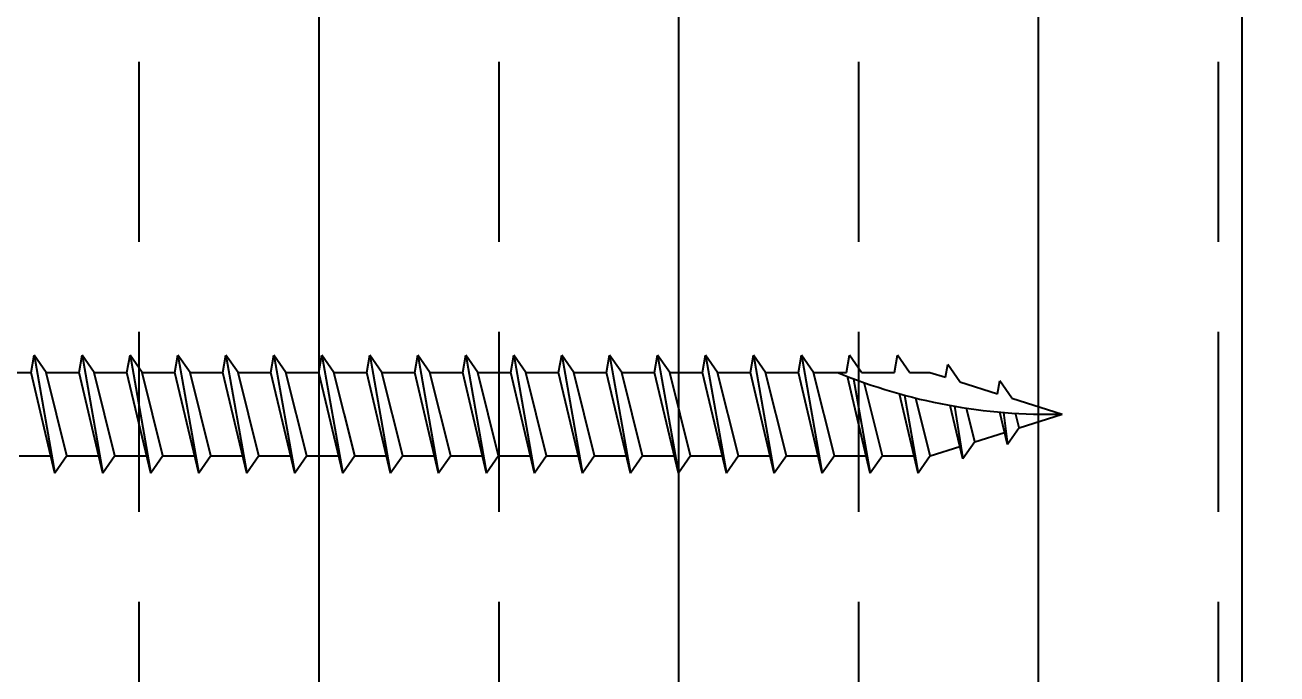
# Model space of a CAD drawing. Header units: inches. Extents: x -16404 to 14624, y -1591 to 16152.
# Drawn here: x -8968.619 to -8966.009, y 7893.271 to 7894.623 of the extents above; entities that cross this region are included whole.
import ezdxf
from ezdxf import colors
from ezdxf.entities.mleader import LeaderData, LeaderLine
from ezdxf.math import Vec2, Vec3

# ---------------------------------------------------------------- set-up
doc = ezdxf.new("R2010")
doc.units = ezdxf.units.IN
doc.header["$LTSCALE"] = 24
doc.header["$MEASUREMENT"] = 0
for name, color, linetype in [('S-ANNO-NOTE', 4, 'CONTINUOUS'), ('S-SIMPSON', 2, 'CONTINUOUS'), ('S-WOOD', 3, 'CONTINUOUS')]:
    doc.layers.add(name, color=color, linetype=linetype)
doc.layers.add('S-HATCH1', color=1, linetype='CONTINUOUS', transparency=0.5)
doc.styles.add('Arial', font='arial.ttf', dxfattribs={"width": 0.85})

msp = doc.modelspace()

# ---------------------------------------------------------------- hatches: boundary and pattern name
at = {"layer": 'S-HATCH1'}
h = msp.add_hatch(dxfattribs=at)
h.set_pattern_fill('ANSI33', color=256, scale=3, angle=45, style=0)
h.set_pattern_definition([(90, (-12591.2565, 1851.42094), (-0.75, 1e-16), []), (90, (-12590.8815, 1851.79594), (-0.75, 1e-16), [0.375, -0.1875])])
h.paths.add_polyline_path([(-8969.58178, 7890.75), (-8966.08178, 7890.75), (-8966.08178, 7902.625), (-8969.58178, 7902.625)])

# ---------------------------------------------------------------- linework, layer by layer
at = {"layer": 'S-SIMPSON', "color": 1}
for p, q in [((-8968.60678, 7893.8995), (-8968.60043, 7893.9355)), ((-8968.60678, 7893.8995), (-8968.60043, 7893.9355)), ((-8968.60678, 7893.8995), (-8968.60043, 7893.9355)), ((-8968.57522, 7893.8995), (-8968.60043, 7893.9355)), ((-8968.57522, 7893.8995), (-8968.60043, 7893.9355)), ((-8968.57522, 7893.8995), (-8968.60043, 7893.9355)), ((-8968.60043, 7893.9355), (-8968.55706, 7893.6895)), ((-8968.60043, 7893.9355), (-8968.55706, 7893.6895)), ((-8968.60043, 7893.9355), (-8968.55706, 7893.6895)), ((-8968.50678, 7893.8995), (-8968.50043, 7893.9355)), ((-8968.50678, 7893.8995), (-8968.50043, 7893.9355)), ((-8968.50678, 7893.8995), (-8968.50043, 7893.9355)), ((-8968.50678, 7893.8995), (-8968.50043, 7893.9355)), ((-8968.50043, 7893.9355), (-8968.45706, 7893.6895)), ((-8968.50043, 7893.9355), (-8968.45706, 7893.6895)), ((-8968.50043, 7893.9355), (-8968.45706, 7893.6895)), ((-8968.50043, 7893.9355), (-8968.45706, 7893.6895)), ((-8968.47522, 7893.8995), (-8968.50043, 7893.9355)), ((-8968.47522, 7893.8995), (-8968.50043, 7893.9355)), ((-8968.47522, 7893.8995), (-8968.50043, 7893.9355)), ((-8968.47522, 7893.8995), (-8968.50043, 7893.9355)), ((-8968.40678, 7893.8995), (-8968.40043, 7893.9355)), ((-8968.40678, 7893.8995), (-8968.40043, 7893.9355)), ((-8968.40678, 7893.8995), (-8968.40043, 7893.9355)), ((-8968.40678, 7893.8995), (-8968.40043, 7893.9355)), ((-8968.40678, 7893.8995), (-8968.40043, 7893.9355)), ((-8968.40678, 7893.8995), (-8968.40043, 7893.9355)), ((-8968.37522, 7893.8995), (-8968.40043, 7893.9355)), ((-8968.37522, 7893.8995), (-8968.40043, 7893.9355)), ((-8968.37522, 7893.8995), (-8968.40043, 7893.9355)), ((-8968.37522, 7893.8995), (-8968.40043, 7893.9355)), ((-8968.40043, 7893.9355), (-8968.35706, 7893.6895)), ((-8968.40043, 7893.9355), (-8968.35706, 7893.6895)), ((-8968.40043, 7893.9355), (-8968.35706, 7893.6895)), ((-8968.40043, 7893.9355), (-8968.35706, 7893.6895)), ((-8968.37522, 7893.8995), (-8968.40043, 7893.9355)), ((-8968.37522, 7893.8995), (-8968.40043, 7893.9355)), ((-8968.40043, 7893.9355), (-8968.35706, 7893.6895)), ((-8968.40043, 7893.9355), (-8968.35706, 7893.6895)), ((-8968.30678, 7893.8995), (-8968.30043, 7893.9355)), ((-8968.30678, 7893.8995), (-8968.30043, 7893.9355)), ((-8968.30678, 7893.8995), (-8968.30043, 7893.9355)), ((-8968.30043, 7893.9355), (-8968.25706, 7893.6895)), ((-8968.30043, 7893.9355), (-8968.25706, 7893.6895)), ((-8968.30043, 7893.9355), (-8968.25706, 7893.6895)), ((-8968.27522, 7893.8995), (-8968.30043, 7893.9355)), ((-8968.27522, 7893.8995), (-8968.30043, 7893.9355)), ((-8968.27522, 7893.8995), (-8968.30043, 7893.9355)), ((-8968.20678, 7893.8995), (-8968.20043, 7893.9355)), ((-8968.20678, 7893.8995), (-8968.20043, 7893.9355)), ((-8968.20678, 7893.8995), (-8968.20043, 7893.9355)), ((-8968.17522, 7893.8995), (-8968.20043, 7893.9355)), ((-8968.17522, 7893.8995), (-8968.20043, 7893.9355)), ((-8968.17522, 7893.8995), (-8968.20043, 7893.9355)), ((-8968.20043, 7893.9355), (-8968.15706, 7893.6895)), ((-8968.20043, 7893.9355), (-8968.15706, 7893.6895)), ((-8968.20043, 7893.9355), (-8968.15706, 7893.6895)), ((-8968.10678, 7893.8995), (-8968.10043, 7893.9355)), ((-8968.10678, 7893.8995), (-8968.10043, 7893.9355)), ((-8968.10678, 7893.8995), (-8968.10043, 7893.9355)), ((-8968.10678, 7893.8995), (-8968.10043, 7893.9355)), ((-8968.10043, 7893.9355), (-8968.05706, 7893.6895)), ((-8968.10043, 7893.9355), (-8968.05706, 7893.6895)), ((-8968.10043, 7893.9355), (-8968.05706, 7893.6895)), ((-8968.10043, 7893.9355), (-8968.05706, 7893.6895)), ((-8968.07522, 7893.8995), (-8968.10043, 7893.9355)), ((-8968.07522, 7893.8995), (-8968.10043, 7893.9355)), ((-8968.07522, 7893.8995), (-8968.10043, 7893.9355)), ((-8968.07522, 7893.8995), (-8968.10043, 7893.9355)), ((-8968.00678, 7893.8995), (-8968.00043, 7893.9355)), ((-8968.00678, 7893.8995), (-8968.00043, 7893.9355)), ((-8968.00678, 7893.8995), (-8968.00043, 7893.9355)), ((-8968.00678, 7893.8995), (-8968.00043, 7893.9355)), ((-8967.97522, 7893.8995), (-8968.00043, 7893.9355)), ((-8967.97522, 7893.8995), (-8968.00043, 7893.9355)), ((-8967.97522, 7893.8995), (-8968.00043, 7893.9355)), ((-8967.97522, 7893.8995), (-8968.00043, 7893.9355)), ((-8968.00043, 7893.9355), (-8967.95706, 7893.6895)), ((-8968.00043, 7893.9355), (-8967.95706, 7893.6895)), ((-8968.00043, 7893.9355), (-8967.95706, 7893.6895)), ((-8968.00043, 7893.9355), (-8967.95706, 7893.6895)), ((-8967.90678, 7893.8995), (-8967.90043, 7893.9355)), ((-8967.90678, 7893.8995), (-8967.90043, 7893.9355)), ((-8967.90678, 7893.8995), (-8967.90043, 7893.9355)), ((-8967.90678, 7893.8995), (-8967.90043, 7893.9355)), ((-8967.90043, 7893.9355), (-8967.85706, 7893.6895)), ((-8967.90043, 7893.9355), (-8967.85706, 7893.6895)), ((-8967.90043, 7893.9355), (-8967.85706, 7893.6895)), ((-8967.90043, 7893.9355), (-8967.85706, 7893.6895)), ((-8967.87522, 7893.8995), (-8967.90043, 7893.9355)), ((-8967.87522, 7893.8995), (-8967.90043, 7893.9355)), ((-8967.87522, 7893.8995), (-8967.90043, 7893.9355)), ((-8967.87522, 7893.8995), (-8967.90043, 7893.9355)), ((-8967.80678, 7893.8995), (-8967.80043, 7893.9355)), ((-8967.80678, 7893.8995), (-8967.80043, 7893.9355)), ((-8967.80678, 7893.8995), (-8967.80043, 7893.9355)), ((-8967.80678, 7893.8995), (-8967.80043, 7893.9355)), ((-8967.80678, 7893.8995), (-8967.80043, 7893.9355)), ((-8967.80043, 7893.9355), (-8967.75706, 7893.6895)), ((-8967.80043, 7893.9355), (-8967.75706, 7893.6895)), ((-8967.80043, 7893.9355), (-8967.75706, 7893.6895)), ((-8967.80043, 7893.9355), (-8967.75706, 7893.6895)), ((-8967.80043, 7893.9355), (-8967.75706, 7893.6895)), ((-8967.77522, 7893.8995), (-8967.80043, 7893.9355)), ((-8967.77522, 7893.8995), (-8967.80043, 7893.9355)), ((-8967.77522, 7893.8995), (-8967.80043, 7893.9355)), ((-8967.77522, 7893.8995), (-8967.80043, 7893.9355)), ((-8967.77522, 7893.8995), (-8967.80043, 7893.9355)), ((-8967.70678, 7893.8995), (-8967.70043, 7893.9355)), ((-8967.70678, 7893.8995), (-8967.70043, 7893.9355)), ((-8967.70678, 7893.8995), (-8967.70043, 7893.9355)), ((-8967.70678, 7893.8995), (-8967.70043, 7893.9355)), ((-8967.70043, 7893.9355), (-8967.65706, 7893.6895)), ((-8967.70043, 7893.9355), (-8967.65706, 7893.6895)), ((-8967.70043, 7893.9355), (-8967.65706, 7893.6895)), ((-8967.70043, 7893.9355), (-8967.65706, 7893.6895)), ((-8967.67522, 7893.8995), (-8967.70043, 7893.9355)), ((-8967.67522, 7893.8995), (-8967.70043, 7893.9355)), ((-8967.67522, 7893.8995), (-8967.70043, 7893.9355)), ((-8967.67522, 7893.8995), (-8967.70043, 7893.9355)), ((-8967.60678, 7893.8995), (-8967.60043, 7893.9355)), ((-8967.60678, 7893.8995), (-8967.60043, 7893.9355)), ((-8967.60678, 7893.8995), (-8967.60043, 7893.9355)), ((-8967.60678, 7893.8995), (-8967.60043, 7893.9355)), ((-8967.60043, 7893.9355), (-8967.55706, 7893.6895)), ((-8967.60043, 7893.9355), (-8967.55706, 7893.6895)), ((-8967.60043, 7893.9355), (-8967.55706, 7893.6895)), ((-8967.60043, 7893.9355), (-8967.55706, 7893.6895)), ((-8967.57522, 7893.8995), (-8967.60043, 7893.9355)), ((-8967.57522, 7893.8995), (-8967.60043, 7893.9355)), ((-8967.57522, 7893.8995), (-8967.60043, 7893.9355)), ((-8967.57522, 7893.8995), (-8967.60043, 7893.9355)), ((-8967.50678, 7893.8995), (-8967.50043, 7893.9355)), ((-8967.50678, 7893.8995), (-8967.50043, 7893.9355)), ((-8967.50678, 7893.8995), (-8967.50043, 7893.9355)), ((-8967.50678, 7893.8995), (-8967.50043, 7893.9355)), ((-8967.50043, 7893.9355), (-8967.45706, 7893.6895)), ((-8967.50043, 7893.9355), (-8967.45706, 7893.6895)), ((-8967.50043, 7893.9355), (-8967.45706, 7893.6895)), ((-8967.50043, 7893.9355), (-8967.45706, 7893.6895)), ((-8967.47522, 7893.8995), (-8967.50043, 7893.9355)), ((-8967.47522, 7893.8995), (-8967.50043, 7893.9355)), ((-8967.47522, 7893.8995), (-8967.50043, 7893.9355)), ((-8967.47522, 7893.8995), (-8967.50043, 7893.9355)), ((-8967.40678, 7893.8995), (-8967.40043, 7893.9355)), ((-8967.40678, 7893.8995), (-8967.40043, 7893.9355)), ((-8967.40043, 7893.9355), (-8967.35706, 7893.6895)), ((-8967.40043, 7893.9355), (-8967.35706, 7893.6895)), ((-8967.37522, 7893.8995), (-8967.40043, 7893.9355)), ((-8967.37522, 7893.8995), (-8967.40043, 7893.9355)), ((-8967.30678, 7893.8995), (-8967.30043, 7893.9355)), ((-8967.30678, 7893.8995), (-8967.30043, 7893.9355)), ((-8967.30043, 7893.9355), (-8967.25706, 7893.6895)), ((-8967.30043, 7893.9355), (-8967.25706, 7893.6895)), ((-8967.27522, 7893.8995), (-8967.30043, 7893.9355)), ((-8967.27522, 7893.8995), (-8967.30043, 7893.9355)), ((-8967.20678, 7893.8995), (-8967.20043, 7893.9355)), ((-8967.20043, 7893.9355), (-8967.15706, 7893.6895)), ((-8967.17522, 7893.8995), (-8967.20043, 7893.9355)), ((-8967.10678, 7893.8995), (-8967.10043, 7893.9355)), ((-8967.10043, 7893.9355), (-8967.05706, 7893.6895)), ((-8967.07522, 7893.8995), (-8967.10043, 7893.9355)), ((-8967.00678, 7893.8995), (-8967.00043, 7893.9355)), ((-8967.00043, 7893.9355), (-8966.95706, 7893.6895)), ((-8966.97522, 7893.8995), (-8967.00043, 7893.9355)), ((-8966.90678, 7893.8995), (-8966.90043, 7893.9355)), ((-8966.87522, 7893.8995), (-8966.90043, 7893.9355)), ((-8966.80678, 7893.8995), (-8966.80043, 7893.9355)), ((-8966.77522, 7893.8995), (-8966.80043, 7893.9355)), ((-8966.70021, 7893.88925), (-8966.69553, 7893.91583)), ((-8966.67032, 7893.87983), (-8966.69553, 7893.91583)), ((-8968.67522, 7893.8995), (-8968.60678, 7893.8995)), ((-8968.67522, 7893.8995), (-8968.60678, 7893.8995)), ((-8968.55706, 7893.6895), (-8968.60678, 7893.8995)), ((-8968.55706, 7893.6895), (-8968.60678, 7893.8995)), ((-8968.55706, 7893.6895), (-8968.60678, 7893.8995)), ((-8968.53185, 7893.7255), (-8968.57522, 7893.8995)), ((-8968.53185, 7893.7255), (-8968.57522, 7893.8995)), ((-8968.53185, 7893.7255), (-8968.57522, 7893.8995)), ((-8968.57522, 7893.8995), (-8968.50678, 7893.8995)), ((-8968.57522, 7893.8995), (-8968.50678, 7893.8995)), ((-8968.45706, 7893.6895), (-8968.50678, 7893.8995)), ((-8968.45706, 7893.6895), (-8968.50678, 7893.8995)), ((-8968.45706, 7893.6895), (-8968.50678, 7893.8995)), ((-8968.45706, 7893.6895), (-8968.50678, 7893.8995)), ((-8968.43185, 7893.7255), (-8968.47522, 7893.8995)), ((-8968.43185, 7893.7255), (-8968.47522, 7893.8995)), ((-8968.43185, 7893.7255), (-8968.47522, 7893.8995)), ((-8968.43185, 7893.7255), (-8968.47522, 7893.8995)), ((-8968.47522, 7893.8995), (-8968.40678, 7893.8995)), ((-8968.47522, 7893.8995), (-8968.40678, 7893.8995)), ((-8968.47522, 7893.8995), (-8968.40678, 7893.8995)), ((-8968.47522, 7893.8995), (-8968.40678, 7893.8995)), ((-8968.47522, 7893.8995), (-8968.40678, 7893.8995)), ((-8968.47522, 7893.8995), (-8968.40678, 7893.8995)), ((-8968.35706, 7893.6895), (-8968.40678, 7893.8995)), ((-8968.35706, 7893.6895), (-8968.40678, 7893.8995)), ((-8968.35706, 7893.6895), (-8968.40678, 7893.8995)), ((-8968.35706, 7893.6895), (-8968.40678, 7893.8995)), ((-8968.35706, 7893.6895), (-8968.40678, 7893.8995)), ((-8968.35706, 7893.6895), (-8968.40678, 7893.8995)), ((-8968.33185, 7893.7255), (-8968.37522, 7893.8995)), ((-8968.33185, 7893.7255), (-8968.37522, 7893.8995)), ((-8968.33185, 7893.7255), (-8968.37522, 7893.8995)), ((-8968.33185, 7893.7255), (-8968.37522, 7893.8995)), ((-8968.33185, 7893.7255), (-8968.37522, 7893.8995)), ((-8968.33185, 7893.7255), (-8968.37522, 7893.8995)), ((-8968.37522, 7893.8995), (-8968.30678, 7893.8995)), ((-8968.37522, 7893.8995), (-8968.30678, 7893.8995)), ((-8968.37522, 7893.8995), (-8968.30678, 7893.8995)), ((-8968.37522, 7893.8995), (-8968.30678, 7893.8995)), ((-8968.37522, 7893.8995), (-8968.30678, 7893.8995)), ((-8968.37522, 7893.8995), (-8968.30678, 7893.8995)), ((-8968.37522, 7893.8995), (-8968.30678, 7893.8995)), ((-8968.25706, 7893.6895), (-8968.30678, 7893.8995)), ((-8968.25706, 7893.6895), (-8968.30678, 7893.8995)), ((-8968.25706, 7893.6895), (-8968.30678, 7893.8995)), ((-8968.23185, 7893.7255), (-8968.27522, 7893.8995)), ((-8968.23185, 7893.7255), (-8968.27522, 7893.8995)), ((-8968.23185, 7893.7255), (-8968.27522, 7893.8995)), ((-8968.27522, 7893.8995), (-8968.20678, 7893.8995)), ((-8968.27522, 7893.8995), (-8968.20678, 7893.8995)), ((-8968.27522, 7893.8995), (-8968.20678, 7893.8995)), ((-8968.27522, 7893.8995), (-8968.20678, 7893.8995)), ((-8968.27522, 7893.8995), (-8968.20678, 7893.8995)), ((-8968.15706, 7893.6895), (-8968.20678, 7893.8995)), ((-8968.15706, 7893.6895), (-8968.20678, 7893.8995)), ((-8968.15706, 7893.6895), (-8968.20678, 7893.8995)), ((-8968.13185, 7893.7255), (-8968.17522, 7893.8995)), ((-8968.13185, 7893.7255), (-8968.17522, 7893.8995)), ((-8968.13185, 7893.7255), (-8968.17522, 7893.8995)), ((-8968.17522, 7893.8995), (-8968.10678, 7893.8995)), ((-8968.17522, 7893.8995), (-8968.10678, 7893.8995)), ((-8968.17522, 7893.8995), (-8968.10678, 7893.8995)), ((-8968.17522, 7893.8995), (-8968.10678, 7893.8995)), ((-8968.17522, 7893.8995), (-8968.10678, 7893.8995)), ((-8968.17522, 7893.8995), (-8968.10678, 7893.8995)), ((-8968.17522, 7893.8995), (-8968.10678, 7893.8995)), ((-8968.17522, 7893.8995), (-8968.10678, 7893.8995)), ((-8968.05706, 7893.6895), (-8968.10678, 7893.8995)), ((-8968.05706, 7893.6895), (-8968.10678, 7893.8995)), ((-8968.05706, 7893.6895), (-8968.10678, 7893.8995)), ((-8968.05706, 7893.6895), (-8968.10678, 7893.8995)), ((-8968.03185, 7893.7255), (-8968.07522, 7893.8995)), ((-8968.03185, 7893.7255), (-8968.07522, 7893.8995)), ((-8968.03185, 7893.7255), (-8968.07522, 7893.8995)), ((-8968.03185, 7893.7255), (-8968.07522, 7893.8995)), ((-8968.07522, 7893.8995), (-8968.00678, 7893.8995)), ((-8968.07522, 7893.8995), (-8968.00678, 7893.8995)), ((-8968.07522, 7893.8995), (-8968.00678, 7893.8995)), ((-8968.07522, 7893.8995), (-8968.00678, 7893.8995)), ((-8968.07522, 7893.8995), (-8968.00678, 7893.8995)), ((-8968.07522, 7893.8995), (-8968.00678, 7893.8995)), ((-8967.95706, 7893.6895), (-8968.00678, 7893.8995)), ((-8967.95706, 7893.6895), (-8968.00678, 7893.8995)), ((-8967.95706, 7893.6895), (-8968.00678, 7893.8995)), ((-8967.95706, 7893.6895), (-8968.00678, 7893.8995)), ((-8967.93185, 7893.7255), (-8967.97522, 7893.8995)), ((-8967.93185, 7893.7255), (-8967.97522, 7893.8995)), ((-8967.93185, 7893.7255), (-8967.97522, 7893.8995)), ((-8967.93185, 7893.7255), (-8967.97522, 7893.8995)), ((-8967.97522, 7893.8995), (-8967.90678, 7893.8995)), ((-8967.97522, 7893.8995), (-8967.90678, 7893.8995)), ((-8967.97522, 7893.8995), (-8967.90678, 7893.8995)), ((-8967.97522, 7893.8995), (-8967.90678, 7893.8995)), ((-8967.97522, 7893.8995), (-8967.90678, 7893.8995)), ((-8967.97522, 7893.8995), (-8967.90678, 7893.8995)), ((-8967.97522, 7893.8995), (-8967.90678, 7893.8995)), ((-8967.85706, 7893.6895), (-8967.90678, 7893.8995)), ((-8967.85706, 7893.6895), (-8967.90678, 7893.8995)), ((-8967.85706, 7893.6895), (-8967.90678, 7893.8995)), ((-8967.85706, 7893.6895), (-8967.90678, 7893.8995)), ((-8967.83185, 7893.7255), (-8967.87522, 7893.8995)), ((-8967.83185, 7893.7255), (-8967.87522, 7893.8995)), ((-8967.83185, 7893.7255), (-8967.87522, 7893.8995)), ((-8967.83185, 7893.7255), (-8967.87522, 7893.8995)), ((-8967.87522, 7893.8995), (-8967.80678, 7893.8995)), ((-8967.87522, 7893.8995), (-8967.80678, 7893.8995)), ((-8967.87522, 7893.8995), (-8967.80678, 7893.8995)), ((-8967.87522, 7893.8995), (-8967.80678, 7893.8995)), ((-8967.87522, 7893.8995), (-8967.80678, 7893.8995)), ((-8967.87522, 7893.8995), (-8967.80678, 7893.8995)), ((-8967.87522, 7893.8995), (-8967.80678, 7893.8995)), ((-8967.75706, 7893.6895), (-8967.80678, 7893.8995)), ((-8967.75706, 7893.6895), (-8967.80678, 7893.8995)), ((-8967.75706, 7893.6895), (-8967.80678, 7893.8995)), ((-8967.75706, 7893.6895), (-8967.80678, 7893.8995)), ((-8967.75706, 7893.6895), (-8967.80678, 7893.8995)), ((-8967.77522, 7893.8995), (-8967.70678, 7893.8995)), ((-8967.77522, 7893.8995), (-8967.70678, 7893.8995)), ((-8967.77522, 7893.8995), (-8967.70678, 7893.8995)), ((-8967.77522, 7893.8995), (-8967.70678, 7893.8995)), ((-8967.73185, 7893.7255), (-8967.77522, 7893.8995)), ((-8967.73185, 7893.7255), (-8967.77522, 7893.8995)), ((-8967.73185, 7893.7255), (-8967.77522, 7893.8995)), ((-8967.73185, 7893.7255), (-8967.77522, 7893.8995)), ((-8967.73185, 7893.7255), (-8967.77522, 7893.8995)), ((-8967.65706, 7893.6895), (-8967.70678, 7893.8995)), ((-8967.65706, 7893.6895), (-8967.70678, 7893.8995)), ((-8967.65706, 7893.6895), (-8967.70678, 7893.8995)), ((-8967.65706, 7893.6895), (-8967.70678, 7893.8995)), ((-8967.63185, 7893.7255), (-8967.67522, 7893.8995)), ((-8967.63185, 7893.7255), (-8967.67522, 7893.8995)), ((-8967.63185, 7893.7255), (-8967.67522, 7893.8995)), ((-8967.63185, 7893.7255), (-8967.67522, 7893.8995)), ((-8967.67522, 7893.8995), (-8967.60678, 7893.8995)), ((-8967.67522, 7893.8995), (-8967.60678, 7893.8995)), ((-8967.67522, 7893.8995), (-8967.60678, 7893.8995)), ((-8967.67522, 7893.8995), (-8967.60678, 7893.8995)), ((-8967.67522, 7893.8995), (-8967.60678, 7893.8995)), ((-8967.67522, 7893.8995), (-8967.60678, 7893.8995)), ((-8967.55706, 7893.6895), (-8967.60678, 7893.8995)), ((-8967.55706, 7893.6895), (-8967.60678, 7893.8995)), ((-8967.55706, 7893.6895), (-8967.60678, 7893.8995)), ((-8967.55706, 7893.6895), (-8967.60678, 7893.8995)), ((-8967.57522, 7893.8995), (-8967.50678, 7893.8995)), ((-8967.57522, 7893.8995), (-8967.50678, 7893.8995)), ((-8967.57522, 7893.8995), (-8967.50678, 7893.8995)), ((-8967.57522, 7893.8995), (-8967.50678, 7893.8995)), ((-8967.53185, 7893.7255), (-8967.57522, 7893.8995)), ((-8967.53185, 7893.7255), (-8967.57522, 7893.8995)), ((-8967.53185, 7893.7255), (-8967.57522, 7893.8995)), ((-8967.53185, 7893.7255), (-8967.57522, 7893.8995)), ((-8967.45706, 7893.6895), (-8967.50678, 7893.8995)), ((-8967.45706, 7893.6895), (-8967.50678, 7893.8995)), ((-8967.45706, 7893.6895), (-8967.50678, 7893.8995)), ((-8967.45706, 7893.6895), (-8967.50678, 7893.8995)), ((-8967.43185, 7893.7255), (-8967.47522, 7893.8995)), ((-8967.43185, 7893.7255), (-8967.47522, 7893.8995)), ((-8967.43185, 7893.7255), (-8967.47522, 7893.8995)), ((-8967.43185, 7893.7255), (-8967.47522, 7893.8995)), ((-8967.47522, 7893.8995), (-8967.40678, 7893.8995)), ((-8967.35706, 7893.6895), (-8967.40678, 7893.8995)), ((-8967.35706, 7893.6895), (-8967.40678, 7893.8995)), ((-8967.37522, 7893.8995), (-8967.30678, 7893.8995)), ((-8967.37522, 7893.8995), (-8967.30678, 7893.8995)), ((-8967.33185, 7893.7255), (-8967.37522, 7893.8995)), ((-8967.33185, 7893.7255), (-8967.37522, 7893.8995)), ((-8967.25706, 7893.6895), (-8967.30678, 7893.8995)), ((-8967.25706, 7893.6895), (-8967.30678, 7893.8995)), ((-8967.23185, 7893.7255), (-8967.27522, 7893.8995)), ((-8967.23185, 7893.7255), (-8967.27522, 7893.8995)), ((-8967.27522, 7893.8995), (-8967.20678, 7893.8995)), ((-8967.15706, 7893.6895), (-8967.20678, 7893.8995)), ((-8967.17522, 7893.8995), (-8967.10678, 7893.8995)), ((-8967.13185, 7893.7255), (-8967.17522, 7893.8995)), ((-8967.05706, 7893.6895), (-8967.10678, 7893.8995)), ((-8967.03185, 7893.7255), (-8967.07522, 7893.8995)), ((-8967.07522, 7893.8995), (-8967.00678, 7893.8995)), ((-8966.95706, 7893.6895), (-8967.00678, 7893.8995)), ((-8966.97522, 7893.8995), (-8966.90678, 7893.8995)), ((-8966.93185, 7893.7255), (-8966.97522, 7893.8995)), ((-8966.85706, 7893.6895), (-8966.90482, 7893.8912)), ((-8966.89174, 7893.8862), (-8966.85706, 7893.6895)), ((-8966.87522, 7893.8995), (-8966.80678, 7893.8995)), ((-8966.77522, 7893.8995), (-8966.73271, 7893.8995)), ((-8966.73271, 7893.8995), (-8966.70021, 7893.88925)), ((-8966.67032, 7893.87983), (-8966.59168, 7893.85503)), ((-8966.59168, 7893.85503), (-8966.587, 7893.88161)), ((-8966.56179, 7893.84561), (-8966.587, 7893.88161)), ((-8966.83185, 7893.7255), (-8966.86993, 7893.87825)), ((-8966.75712, 7893.68975), (-8966.79624, 7893.85497)), ((-8966.78572, 7893.85209), (-8966.75712, 7893.68975)), ((-8966.73191, 7893.72575), (-8966.76187, 7893.84593)), ((-8966.66413, 7893.71938), (-8966.69049, 7893.83068)), ((-8966.68168, 7893.82912), (-8966.66413, 7893.71938)), ((-8966.56179, 7893.84561), (-8966.45678, 7893.8125)), ((-8968.43185, 7893.7255), (-8968.45354, 7893.8125)), ((-8968.33185, 7893.7255), (-8968.35354, 7893.8125)), ((-8967.93185, 7893.7255), (-8967.95354, 7893.8125)), ((-8966.6392, 7893.75498), (-8966.65667, 7893.82508)), ((-8966.57114, 7893.749), (-8966.58719, 7893.81676)), ((-8966.57938, 7893.81609), (-8966.57114, 7893.749)), ((-8966.54649, 7893.78422), (-8966.55398, 7893.81428)), ((-8966.54649, 7893.78422), (-8966.45678, 7893.8125)), ((-8966.54649, 7893.78422), (-8966.57114, 7893.749)), ((-8966.6392, 7893.75498), (-8966.66413, 7893.71938)), ((-8966.6392, 7893.75498), (-8966.57719, 7893.77453)), ((-8968.63185, 7893.7255), (-8968.56558, 7893.7255)), ((-8968.53185, 7893.7255), (-8968.55706, 7893.6895)), ((-8968.53185, 7893.7255), (-8968.55706, 7893.6895)), ((-8968.53185, 7893.7255), (-8968.55706, 7893.6895)), ((-8968.53185, 7893.7255), (-8968.46558, 7893.7255)), ((-8968.53185, 7893.7255), (-8968.46558, 7893.7255)), ((-8968.43185, 7893.7255), (-8968.45706, 7893.6895)), ((-8968.43185, 7893.7255), (-8968.45706, 7893.6895)), ((-8968.43185, 7893.7255), (-8968.45706, 7893.6895)), ((-8968.43185, 7893.7255), (-8968.45706, 7893.6895)), ((-8968.43185, 7893.7255), (-8968.45706, 7893.6895)), ((-8968.43185, 7893.7255), (-8968.36558, 7893.7255)), ((-8968.43185, 7893.7255), (-8968.36558, 7893.7255)), ((-8968.43185, 7893.7255), (-8968.36558, 7893.7255)), ((-8968.43185, 7893.7255), (-8968.36558, 7893.7255)), ((-8968.43185, 7893.7255), (-8968.36558, 7893.7255)), ((-8968.43185, 7893.7255), (-8968.36558, 7893.7255)), ((-8968.43185, 7893.7255), (-8968.36558, 7893.7255)), ((-8968.43185, 7893.7255), (-8968.36558, 7893.7255)), ((-8968.33185, 7893.7255), (-8968.35706, 7893.6895)), ((-8968.33185, 7893.7255), (-8968.35706, 7893.6895)), ((-8968.33185, 7893.7255), (-8968.35706, 7893.6895)), ((-8968.33185, 7893.7255), (-8968.35706, 7893.6895)), ((-8968.33185, 7893.7255), (-8968.35706, 7893.6895)), ((-8968.33185, 7893.7255), (-8968.35706, 7893.6895)), ((-8968.33185, 7893.7255), (-8968.35706, 7893.6895)), ((-8968.33185, 7893.7255), (-8968.26558, 7893.7255)), ((-8968.33185, 7893.7255), (-8968.26558, 7893.7255)), ((-8968.33185, 7893.7255), (-8968.26558, 7893.7255)), ((-8968.33185, 7893.7255), (-8968.26558, 7893.7255)), ((-8968.33185, 7893.7255), (-8968.26558, 7893.7255)), ((-8968.33185, 7893.7255), (-8968.26558, 7893.7255)), ((-8968.33185, 7893.7255), (-8968.26558, 7893.7255)), ((-8968.23185, 7893.7255), (-8968.25706, 7893.6895)), ((-8968.23185, 7893.7255), (-8968.25706, 7893.6895)), ((-8968.23185, 7893.7255), (-8968.25706, 7893.6895)), ((-8968.23185, 7893.7255), (-8968.16558, 7893.7255)), ((-8968.23185, 7893.7255), (-8968.16558, 7893.7255)), ((-8968.23185, 7893.7255), (-8968.16558, 7893.7255)), ((-8968.23185, 7893.7255), (-8968.16558, 7893.7255)), ((-8968.23185, 7893.7255), (-8968.16558, 7893.7255)), ((-8968.13185, 7893.7255), (-8968.15706, 7893.6895)), ((-8968.13185, 7893.7255), (-8968.15706, 7893.6895)), ((-8968.13185, 7893.7255), (-8968.15706, 7893.6895)), ((-8968.13185, 7893.7255), (-8968.06558, 7893.7255)), ((-8968.13185, 7893.7255), (-8968.06558, 7893.7255)), ((-8968.13185, 7893.7255), (-8968.06558, 7893.7255)), ((-8968.13185, 7893.7255), (-8968.06558, 7893.7255)), ((-8968.13185, 7893.7255), (-8968.06558, 7893.7255)), ((-8968.13185, 7893.7255), (-8968.06558, 7893.7255)), ((-8968.13185, 7893.7255), (-8968.06558, 7893.7255)), ((-8968.13185, 7893.7255), (-8968.06558, 7893.7255)), ((-8968.03185, 7893.7255), (-8968.05706, 7893.6895)), ((-8968.03185, 7893.7255), (-8968.05706, 7893.6895)), ((-8968.03185, 7893.7255), (-8968.05706, 7893.6895)), ((-8968.03185, 7893.7255), (-8968.05706, 7893.6895)), ((-8968.03185, 7893.7255), (-8967.96558, 7893.7255)), ((-8968.03185, 7893.7255), (-8967.96558, 7893.7255)), ((-8968.03185, 7893.7255), (-8967.96558, 7893.7255)), ((-8968.03185, 7893.7255), (-8967.96558, 7893.7255)), ((-8968.03185, 7893.7255), (-8967.96558, 7893.7255)), ((-8968.03185, 7893.7255), (-8967.96558, 7893.7255)), ((-8967.93185, 7893.7255), (-8967.95706, 7893.6895)), ((-8967.93185, 7893.7255), (-8967.95706, 7893.6895)), ((-8967.93185, 7893.7255), (-8967.95706, 7893.6895)), ((-8967.93185, 7893.7255), (-8967.95706, 7893.6895)), ((-8967.93185, 7893.7255), (-8967.95706, 7893.6895)), ((-8967.93185, 7893.7255), (-8967.86558, 7893.7255)), ((-8967.93185, 7893.7255), (-8967.86558, 7893.7255)), ((-8967.93185, 7893.7255), (-8967.86558, 7893.7255)), ((-8967.93185, 7893.7255), (-8967.86558, 7893.7255)), ((-8967.93185, 7893.7255), (-8967.86558, 7893.7255)), ((-8967.93185, 7893.7255), (-8967.86558, 7893.7255)), ((-8967.93185, 7893.7255), (-8967.86558, 7893.7255)), ((-8967.83185, 7893.7255), (-8967.85706, 7893.6895)), ((-8967.83185, 7893.7255), (-8967.85706, 7893.6895)), ((-8967.83185, 7893.7255), (-8967.85706, 7893.6895)), ((-8967.83185, 7893.7255), (-8967.85706, 7893.6895)), ((-8967.83185, 7893.7255), (-8967.76558, 7893.7255)), ((-8967.83185, 7893.7255), (-8967.76558, 7893.7255)), ((-8967.83185, 7893.7255), (-8967.76558, 7893.7255)), ((-8967.83185, 7893.7255), (-8967.76558, 7893.7255)), ((-8967.83185, 7893.7255), (-8967.76558, 7893.7255)), ((-8967.83185, 7893.7255), (-8967.76558, 7893.7255)), ((-8967.83185, 7893.7255), (-8967.76558, 7893.7255)), ((-8967.73185, 7893.7255), (-8967.75706, 7893.6895)), ((-8967.73185, 7893.7255), (-8967.75706, 7893.6895)), ((-8967.73185, 7893.7255), (-8967.75706, 7893.6895)), ((-8967.73185, 7893.7255), (-8967.75706, 7893.6895)), ((-8967.73185, 7893.7255), (-8967.75706, 7893.6895)), ((-8967.73185, 7893.7255), (-8967.66558, 7893.7255)), ((-8967.73185, 7893.7255), (-8967.66558, 7893.7255)), ((-8967.73185, 7893.7255), (-8967.66558, 7893.7255)), ((-8967.73185, 7893.7255), (-8967.66558, 7893.7255)), ((-8967.63185, 7893.7255), (-8967.65706, 7893.6895)), ((-8967.63185, 7893.7255), (-8967.65706, 7893.6895)), ((-8967.63185, 7893.7255), (-8967.65706, 7893.6895)), ((-8967.63185, 7893.7255), (-8967.65706, 7893.6895)), ((-8967.63185, 7893.7255), (-8967.56558, 7893.7255)), ((-8967.63185, 7893.7255), (-8967.56558, 7893.7255)), ((-8967.63185, 7893.7255), (-8967.56558, 7893.7255)), ((-8967.63185, 7893.7255), (-8967.56558, 7893.7255)), ((-8967.63185, 7893.7255), (-8967.56558, 7893.7255)), ((-8967.63185, 7893.7255), (-8967.56558, 7893.7255)), ((-8967.53185, 7893.7255), (-8967.55706, 7893.6895)), ((-8967.53185, 7893.7255), (-8967.55706, 7893.6895)), ((-8967.53185, 7893.7255), (-8967.55706, 7893.6895)), ((-8967.53185, 7893.7255), (-8967.55706, 7893.6895)), ((-8967.53185, 7893.7255), (-8967.46558, 7893.7255)), ((-8967.53185, 7893.7255), (-8967.46558, 7893.7255)), ((-8967.53185, 7893.7255), (-8967.46558, 7893.7255)), ((-8967.53185, 7893.7255), (-8967.46558, 7893.7255)), ((-8967.43185, 7893.7255), (-8967.45706, 7893.6895)), ((-8967.43185, 7893.7255), (-8967.45706, 7893.6895)), ((-8967.43185, 7893.7255), (-8967.45706, 7893.6895)), ((-8967.43185, 7893.7255), (-8967.45706, 7893.6895)), ((-8967.43185, 7893.7255), (-8967.36558, 7893.7255)), ((-8967.33185, 7893.7255), (-8967.35706, 7893.6895)), ((-8967.33185, 7893.7255), (-8967.35706, 7893.6895)), ((-8967.33185, 7893.7255), (-8967.26558, 7893.7255)), ((-8967.33185, 7893.7255), (-8967.26558, 7893.7255)), ((-8967.23185, 7893.7255), (-8967.25706, 7893.6895)), ((-8967.23185, 7893.7255), (-8967.25706, 7893.6895)), ((-8967.23185, 7893.7255), (-8967.16558, 7893.7255)), ((-8967.13185, 7893.7255), (-8967.15706, 7893.6895)), ((-8967.13185, 7893.7255), (-8967.06558, 7893.7255)), ((-8967.03185, 7893.7255), (-8967.05706, 7893.6895)), ((-8967.03185, 7893.7255), (-8966.96558, 7893.7255)), ((-8966.93185, 7893.7255), (-8966.95706, 7893.6895)), ((-8966.93185, 7893.7255), (-8966.86558, 7893.7255)), ((-8966.83185, 7893.7255), (-8966.85706, 7893.6895)), ((-8966.83185, 7893.7255), (-8966.76558, 7893.7255)), ((-8966.73191, 7893.72575), (-8966.75712, 7893.68975)), ((-8966.73191, 7893.72575), (-8966.67024, 7893.7452))]:
    msp.add_line(p, q, dxfattribs=at)
msp.add_arc((-8966.48421, 7894.971), 1.15883, 247.61471, 271.35638, dxfattribs=at)
at = {"layer": 'S-WOOD', "color": 4}
msp.add_lwpolyline([(-8969.58178, 7890.75), (-8966.08178, 7890.75), (-8966.08178, 7902.625), (-8969.58178, 7902.625)], close=True, dxfattribs=at)

# ---------------------------------------------------------------- leaders
at = {"layer": 'S-ANNO-NOTE'}
ml = msp.add_multileader_mtext('Standard', dxfattribs=at)
ml.set_content('\\A1;{\\H0.7x;\\S3#8;\\H1.4286x;" THICK STEEL CONNECTION PLATE (8" TALL AND 1" WIDER THAN CAP)}', color=4, style='Arial')
ml.set_leader_properties(color=2)
ml.build(insert=Vec2(0, 0))
ml.multileader.update_dxf_attribs({"dogleg_length": 0.36, "arrow_head_size": 1.3125, "scale": 12})
ctx = ml.context
ctx.base_point, ctx.scale, ctx.char_height, ctx.arrow_head_size, ctx.landing_gap_size, ctx.plane_origin = Vec3(-9067.59937, 7890.55935), 12, 1.125, 1.3125, 1.08, Vec3(-9112.80615, 8188.89418)
notes = []
notes.append((ctx, [(0, (1, 1, 0), (-9069.09937, 7890.55935), (1, 0), 1.5, [(0, [(-9082.35228, 7903.88522)], 0, [])])]))
ctx.mtext.insert, ctx.mtext.width, ctx.mtext.flow_direction = Vec3(-9066.51937, 7891.28723), 16.9694997, 5
ml = msp.add_multileader_mtext('Standard', dxfattribs=at)
ml.set_content('"CCOQ" COLUMN CAP', color=4, style='Arial')
ml.set_leader_properties(color=2)
ml.build(insert=Vec2(0, 0))
ml.multileader.update_dxf_attribs({"dogleg_length": 0.36, "arrow_head_size": 1.3125, "scale": 12})
ctx = ml.context
ctx.base_point, ctx.scale, ctx.char_height, ctx.arrow_head_size, ctx.landing_gap_size, ctx.plane_origin = Vec3(-9067.59937, 7894.74708), 12, 1.125, 1.3125, 1.08, Vec3(-9112.80615, 8193.0819)
notes.append((ctx, [(0, (1, 1, 0), (-9069.09937, 7894.74708), (1, 0), 1.5, [(0, [(-9077.24393, 7903.88522)], 0, [])])]))
ctx.mtext.insert, ctx.mtext.width, ctx.mtext.flow_direction = Vec3(-9066.51937, 7895.35332), 16.6912124, 5
for ctx, leaders in notes:
    for number, flags, end, landing, length, lines in leaders:
        leader = LeaderData()
        leader.index, (leader.has_last_leader_line, leader.has_dogleg_vector, leader.attachment_direction) = number, flags
        leader.last_leader_point, leader.dogleg_vector, leader.dogleg_length = Vec3(end), Vec3(landing), length
        for number, points, colour, breaks in lines:
            line = LeaderLine()
            line.index, line.vertices, line.color, line.breaks = number, Vec3.list(points), colors.encode_raw_color(colour), breaks
            leader.lines.append(line)
        ctx.leaders.append(leader)

doc.saveas('drawing.dxf')
